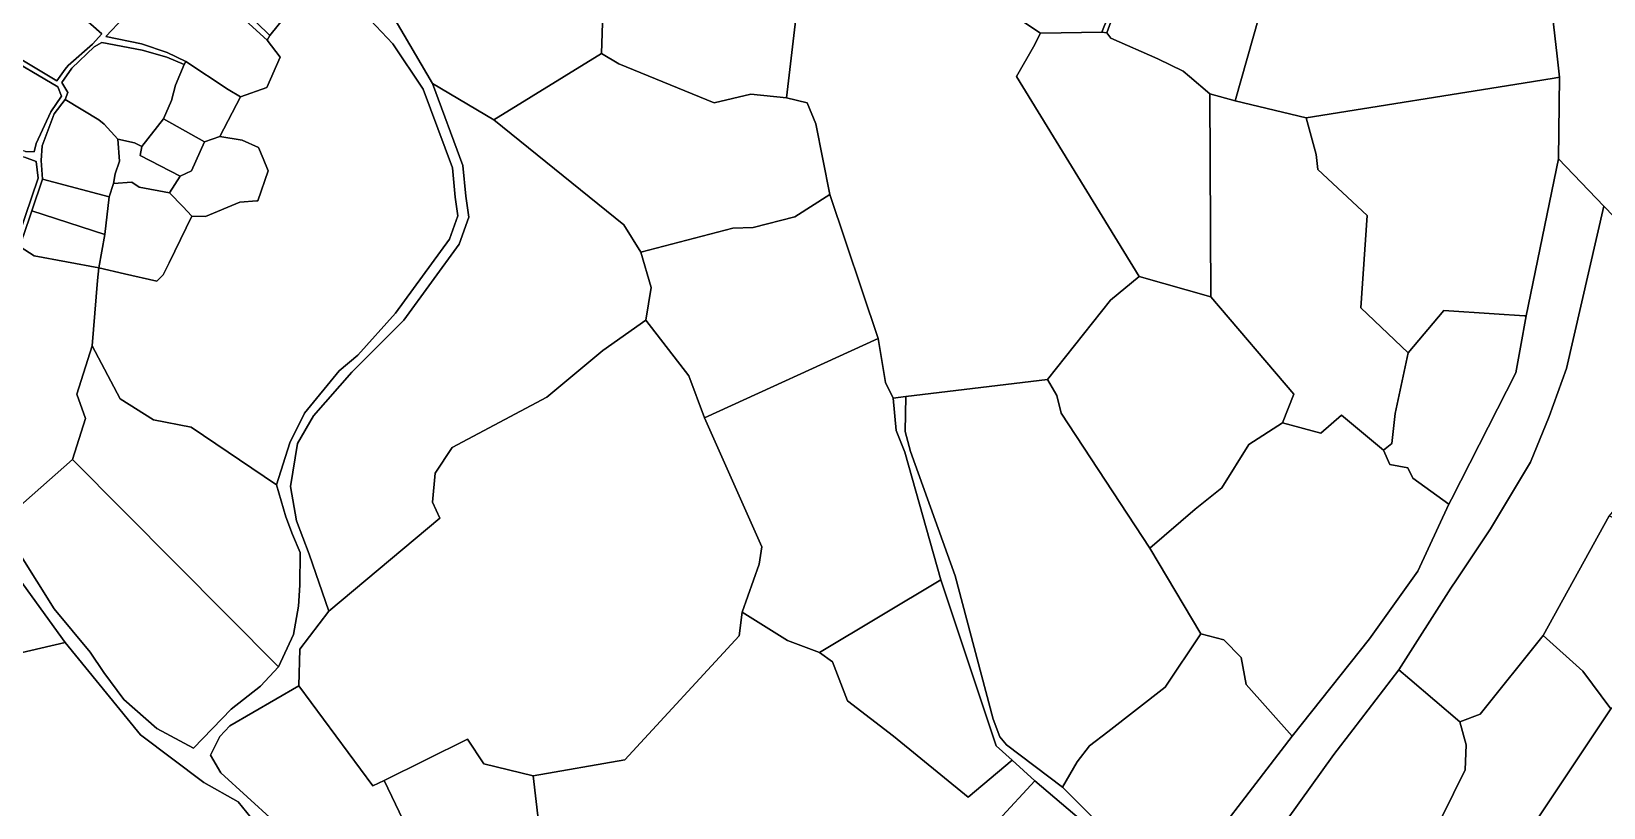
# Model space of a CAD drawing. Extents: x 542555 to 550520, y 1840485 to 1846995.
# Drawn here: x 549006.2 to 549316.4, y 1843463.8 to 1843616.8 of the extents above; entities that cross this region are included whole.
import ezdxf

# ---------------------------------------------------------------- set-up
doc = ezdxf.new("R2010")
doc.units = 0
doc.layers.add('Level 30', color=7, linetype='Continuous')

msp = doc.modelspace()

# ---------------------------------------------------------------- linework, layer by layer
at = {"layer": 'Level 30'}
for points in [[(549316.43, 1843582.4), (549307.5, 1843591.74), (549307.65, 1843607.81), (549307.1938, 1843611.9774), (549306.32, 1843619.96), (549308.78, 1843632.77), (549312.89, 1843646.96), (549324.03, 1843690.21)], [(549000, 1843613.81), (549011.25, 1843607.13), (549012.88, 1843609.39), (549013.49, 1843610.1), (549018.28, 1843614.36), (549020.12, 1843616.38), (549006.56, 1843628.32), (549005.33, 1843629.48)], [(549066.3564, 1843626.271), (549077.54, 1843614.43), (549083.52, 1843605.43), (549089.29, 1843589.93), (549089.84, 1843584.15), (549090.33, 1843580.48), (549088.7, 1843575.91), (549078.07, 1843561.3), (549070.61, 1843553), (549066.95, 1843549.91), (549060.07, 1843541.54), (549057.22, 1843535.68), (549054.55, 1843527.44), (549037.73, 1843538.83), (549030.28, 1843540.26), (549023.73, 1843544.37), (549018.19, 1843554.81), (549019.2774, 1843567.7169), (549019.49, 1843570.24), (549024.5976, 1843569.0469), (549030.92, 1843567.57), (549032.19, 1843568.85), (549033.3553, 1843571.2363), (549037.83, 1843580.4), (549040.58, 1843580.36), (549047.36, 1843583.15), (549050.6657, 1843583.4301), (549050.9, 1843583.45), (549052.89, 1843589.34), (549051.9036, 1843591.7981), (549051.04, 1843593.95), (549047.76, 1843595.43), (549043.38, 1843596.13), (549047.48, 1843603.92), (549052.67, 1843605.78), (549055.28, 1843611.79), (549052.73, 1843615.11), (549053.23, 1843616.03), (549062.54, 1843627.6)], [(549073.49, 1843626.83), (549085.33, 1843606.59), (549091.35, 1843590.4), (549091.93, 1843584.39), (549092.48, 1843580.25), (549090.58, 1843574.92), (549079.67, 1843559.93), (549069.44, 1843549.65), (549061.83, 1843541.04), (549058.73, 1843535.6), (549057.31, 1843527.12), (549058.48, 1843520.33), (549060.98, 1843513.77), (549064.87, 1843502.53), (549059.16, 1843495.01), (549058.98, 1843487.8), (549045.35, 1843479.87), (549043.4, 1843477.77), (549041.52, 1843474.14), (549043.59, 1843470.62), (549053.96, 1843461.16)], [(549000.14, 1843519.84), (549010.72, 1843503), (549017.77, 1843494.41), (549020.51, 1843490.43), (549024.44, 1843485.08), (549030.94, 1843479.37), (549038.2, 1843475.47), (549045.63, 1843483.21), (549051.43, 1843487.7), (549054.97, 1843491.5), (549057.94, 1843497.88), (549058.9, 1843503.52), (549059.15, 1843507.62), (549059.22, 1843514.07), (549057.7, 1843517.65), (549056.37, 1843521.12), (549054.55, 1843527.44), (549057.22, 1843535.68), (549060.07, 1843541.54), (549066.95, 1843549.91), (549070.61, 1843553), (549078.07, 1843561.3), (549088.7, 1843575.91), (549090.33, 1843580.48), (549089.84, 1843584.15), (549089.29, 1843589.93), (549083.52, 1843605.43), (549077.54, 1843614.43), (549066.3564, 1843626.271)], [(549048.01, 1843621.15), (549053.23, 1843616.03), (549052.73, 1843615.11), (549047.03, 1843620.31)], [(549220.51, 1843622.38), (549218.4, 1843616.6), (549217.4, 1843616.72), (549219.9, 1843622.87)], [(549024.38, 1843619.55), (549020.87, 1843615.85), (549027.96, 1843614.43), (549032.97, 1843612.71), (549036.7, 1843610.9), (549036.36, 1843610.3), (549032.95, 1843611.77), (549028.06, 1843613.13), (549020.09, 1843614.67), (549018.62, 1843613.83), (549014.18, 1843609.61), (549012.19, 1843606.77), (549013.42, 1843604.83), (549012.87, 1843603.43), (549010.7, 1843600.6), (549008.31, 1843594.29), (549008.15, 1843591.38), (549008.38, 1843587.74), (549006.29, 1843581.44), (549004.6, 1843576.4)], [(549005.01, 1843593.15), (549006.75, 1843593.09), (549007.17, 1843594.72), (549010.02, 1843600.99), (549012.17, 1843604.06), (549011.4, 1843605.9), (549000, 1843612.63)], [(549003.75, 1843576.65), (549007.55, 1843587.88), (549007.13, 1843591.22), (549004.84, 1843592.06)], [(549232.11, 1843448.12), (549254.91, 1843477.88), (549270.19, 1843497.05), (549279.71, 1843510.43), (549285.85, 1843523.62), (549286.3603, 1843524.6197), (549299.06, 1843549.5), (549299.9928, 1843554.5852), (549301.12, 1843560.73), (549307.5, 1843591.74), (549316.43, 1843582.4), (549309.04, 1843550.35), (549305.67, 1843540.92), (549301.94, 1843531.88), (549294.07, 1843518.74), (549287.333, 1843508.703), (549286.21, 1843507.03), (549275.98, 1843490.93), (549266.8775, 1843479.096), (549263.15, 1843474.25), (549244.8, 1843448.65)], [(549004, 1843574.35), (549006.78, 1843572.58), (549019.49, 1843570.24), (549019.2774, 1843567.7169), (549018.19, 1843554.81), (549015.2, 1843545.34), (549016.89, 1843540.52), (549014.33, 1843532.41), (549000.14, 1843519.84)], [(549217.33, 1843457.87), (549204.18, 1843469.04), (549199.67, 1843473.12), (549196.52, 1843475.93), (549185.64, 1843508.7), (549178.49, 1843533.84), (549176.78, 1843538.17), (549176.25, 1843544.53), (549178.74, 1843544.84), (549178.61, 1843537.96), (549179.64, 1843533.98), (549188.45, 1843509.5), (549195.92, 1843481.22), (549197.29, 1843477.7), (549198.59, 1843476.13), (549209.65, 1843467.77), (549217.85, 1843459.58)], [(549049.56, 1843461.75), (549047, 1843464.92), (549040.21, 1843468.74), (549027.71, 1843478.13), (549012.89, 1843496.32), (549002.92, 1843510.07)], [(549106.25, 1843461.04), (549105.21, 1843470.06), (549123.25, 1843473.2), (549145.84, 1843497.62), (549146.42, 1843502.32), (549155.39, 1843496.74), (549161.67, 1843494.34), (549164.22, 1843492.53), (549167.22, 1843484.81), (549176.29, 1843477.89), (549191, 1843465.81), (549199.67, 1843473.12), (549204.18, 1843469.04), (549196.99, 1843461.32)]]:
    msp.add_lwpolyline(points, dxfattribs=at)
for points in [[(549119.6994, 1843644.8019), (549118.69, 1843612.51), (549097.41, 1843599.39), (549085.33, 1843606.59), (549073.49, 1843626.83), (549072.8392, 1843630.9669), (549072.37, 1843633.95), (549075.19, 1843634.73), (549082.18, 1843641.21), (549086.05, 1843644.13), (549100.88, 1843649.42), (549102.66, 1843650.38), (549105.8699, 1843645.1737), (549106.76, 1843643.73), (549112.43, 1843644.12), (549119.6506, 1843644.8152), (549119.7, 1843644.82)], [(549247.53, 1843650.28), (549304.7981, 1843633.9083), (549308.78, 1843632.77), (549306.32, 1843619.96), (549307.1938, 1843611.9774), (549307.65, 1843607.81), (549306.6509, 1843607.6502), (549300.483, 1843606.664), (549257.68, 1843599.82), (549243.71, 1843603.15), (549248.44, 1843619.84), (549248.47, 1843624.32), (549238.7301, 1843634.3625), (549238.17, 1843634.94), (549237.9, 1843636.27), (549238.9641, 1843642.9435), (549240.22, 1843650.82)], [(549148.26, 1843638.53), (549152.1238, 1843636.1876), (549158.52, 1843632.31), (549155.16, 1843603.73), (549148.13, 1843604.49), (549140.93, 1843602.78), (549122.1, 1843610.43), (549118.69, 1843612.51), (549119.6994, 1843644.8019), (549119.7, 1843644.82), (549121.47, 1843644.62)], [(549219.9, 1843622.87), (549217.4, 1843616.72), (549205.3697, 1843616.5013), (549205.3, 1843616.5), (549205.2869, 1843616.5088), (549200.45, 1843619.75), (549198.11, 1843620.38), (549206.07, 1843642.54), (549209.06, 1843642.65), (549210.61, 1843642.09), (549213.01, 1843639.68), (549214.9, 1843638.14), (549218.54, 1843633.96), (549219.69, 1843629.66), (549220.61, 1843625.98)], [(549062.54, 1843627.6), (549053.23, 1843616.03), (549048.01, 1843621.15), (549042.73, 1843627.65), (549050.5, 1843638.24), (549051.82, 1843638.34), (549053.12, 1843639.35), (549056.44, 1843635.3)], [(549238.17, 1843634.94), (549238.7301, 1843634.3625), (549248.47, 1843624.32), (549248.44, 1843619.84), (549243.71, 1843603.15), (549238.71, 1843604.54), (549234.7097, 1843607.9612), (549233.46, 1843609.03), (549228.44, 1843611.43), (549219.13, 1843615.51), (549218.4, 1843616.6), (549220.51, 1843622.38), (549221.37, 1843626.08), (549221.08, 1843629.22), (549219.63, 1843634.03), (549221.65, 1843635.26), (549227.97, 1843634.91)], [(549219.11, 1843563.88), (549206.67, 1843548.22), (549178.74, 1843544.84), (549176.25, 1843544.53), (549174.74, 1843547.64), (549173.27, 1843556.29), (549163.7, 1843584.68), (549160.94, 1843598.65), (549159.28, 1843602.78), (549155.16, 1843603.73), (549158.52, 1843632.31), (549177.2209, 1843630.4465), (549178.49, 1843630.32), (549179.8, 1843630.56), (549180.9, 1843630.15), (549198.11, 1843620.38), (549200.45, 1843619.75), (549205.2869, 1843616.5088), (549205.3, 1843616.5), (549203.91, 1843613.78), (549200.57, 1843607.93), (549224.76, 1843568.52)], [(549005.33, 1843629.48), (549006.56, 1843628.32), (549020.12, 1843616.38), (549018.28, 1843614.36), (549013.49, 1843610.1), (549012.88, 1843609.39), (549011.25, 1843607.13), (549000, 1843613.81), (548992.67, 1843618.16), (548991, 1843619.91), (548994.15, 1843625.98), (548995.72, 1843627.87)], [(549052.67, 1843605.78), (549047.48, 1843603.92), (549045.01, 1843605.38), (549036.7, 1843610.9), (549032.97, 1843612.71), (549027.96, 1843614.43), (549020.87, 1843615.85), (549024.38, 1843619.55), (549027.56, 1843620.54), (549031.87, 1843623.41), (549041.97, 1843626.18), (549047.03, 1843620.31), (549052.73, 1843615.11), (549055.28, 1843611.79)], [(549010.02, 1843600.99), (549007.17, 1843594.72), (549006.75, 1843593.09), (549005.01, 1843593.15), (549000, 1843594.65), (548999.24, 1843594.88), (548993.86, 1843598.02), (548988.56, 1843599.26), (548981.13, 1843605.07), (548983.35, 1843609.42), (548984.96, 1843613.19), (548990.32, 1843618.65), (548992.17, 1843617.25), (549000, 1843612.63), (549011.4, 1843605.9), (549012.17, 1843604.06)], [(549033.85, 1843603.24), (549032.26, 1843599.58), (549027.98, 1843594.18), (549026.54, 1843594.89), (549023.28, 1843595.63), (549020.59, 1843598.54), (549019.48, 1843599.42), (549012.87, 1843603.43), (549013.42, 1843604.83), (549012.19, 1843606.77), (549014.18, 1843609.61), (549018.62, 1843613.83), (549020.09, 1843614.67), (549028.06, 1843613.13), (549032.95, 1843611.77), (549036.36, 1843610.3), (549034.63, 1843606.25)], [(549238.71, 1843604.54), (549238.91, 1843564.49), (549224.76, 1843568.52), (549200.57, 1843607.93), (549203.91, 1843613.78), (549205.3, 1843616.5), (549205.3697, 1843616.5013), (549217.4, 1843616.72), (549218.4, 1843616.6), (549219.13, 1843615.51), (549228.44, 1843611.43), (549233.46, 1843609.03), (549234.7097, 1843607.9612)], [(549144.57, 1843578.05), (549126.46, 1843573.3), (549123.07, 1843578.7), (549097.41, 1843599.39), (549118.69, 1843612.51), (549122.1, 1843610.43), (549140.93, 1843602.78), (549148.13, 1843604.49), (549155.16, 1843603.73), (549159.28, 1843602.78), (549160.94, 1843598.65), (549163.7, 1843584.68), (549156.84, 1843580.3), (549148.57, 1843578.21)], [(549047.48, 1843603.92), (549043.38, 1843596.13), (549040.36, 1843595.05), (549032.26, 1843599.58), (549033.85, 1843603.24), (549034.63, 1843606.25), (549036.36, 1843610.3), (549036.7, 1843610.9), (549045.01, 1843605.38)], [(549126.46, 1843573.3), (549128.46, 1843566.33), (549127.4, 1843559.91), (549118.97, 1843553.93), (549107.91, 1843544.73), (549089.25, 1843534.77), (549085.85, 1843529.74), (549085.35, 1843524.02), (549086.76, 1843520.87), (549064.87, 1843502.53), (549060.98, 1843513.77), (549058.48, 1843520.33), (549057.31, 1843527.12), (549058.73, 1843535.6), (549061.83, 1843541.04), (549069.44, 1843549.65), (549079.67, 1843559.93), (549090.58, 1843574.92), (549092.48, 1843580.25), (549091.93, 1843584.39), (549091.35, 1843590.4), (549085.33, 1843606.59), (549097.41, 1843599.39), (549123.07, 1843578.7)], [(549257.68, 1843599.82), (549300.483, 1843606.664), (549306.6509, 1843607.6502), (549307.65, 1843607.81), (549307.5, 1843591.74), (549301.12, 1843560.73), (549300.7668, 1843560.7537), (549294.7681, 1843561.1561), (549284.87, 1843561.82), (549277.79, 1843553.49), (549268.49, 1843562.33), (549269.73, 1843580.55), (549260.03, 1843589.63), (549259.65, 1843592.58)], [(549022.72, 1843588.78), (549022.4, 1843586.86), (549021.54, 1843584.22), (549008.38, 1843587.74), (549008.15, 1843591.38), (549008.31, 1843594.29), (549010.7, 1843600.6), (549012.87, 1843603.43), (549019.48, 1843599.42), (549020.59, 1843598.54), (549023.28, 1843595.63), (549023.59, 1843591.24)], [(549257.68, 1843599.82), (549259.65, 1843592.58), (549260.03, 1843589.63), (549269.73, 1843580.55), (549268.49, 1843562.33), (549277.79, 1843553.49), (549275.25, 1843541.47), (549274.58, 1843535.6), (549272.98, 1843534.26), (549264.65, 1843541.2), (549260.61, 1843537.61), (549253.04, 1843539.66), (549255.26, 1843545.28), (549238.91, 1843564.49), (549238.71, 1843604.54), (549243.71, 1843603.15)], [(549032.26, 1843599.58), (549040.36, 1843595.05), (549037.81, 1843589.34), (549035.57, 1843588.32), (549027.67, 1843592.36), (549027.98, 1843594.18)], [(549003.75, 1843576.65), (549003.03, 1843574.68), (549001.16, 1843574.53), (548995.79, 1843572.62), (548993.9, 1843572.3), (548989.95, 1843574.77), (548985.86, 1843575.7), (548990.83, 1843596.13), (548993.45, 1843596.43), (548998.78, 1843593.78), (549000, 1843593.43), (549004.84, 1843592.06), (549007.13, 1843591.22), (549007.55, 1843587.88)], [(549027.98, 1843594.18), (549027.67, 1843592.36), (549035.57, 1843588.32), (549033.46, 1843585.01), (549027.49, 1843586.11), (549026.01, 1843587.1), (549022.4, 1843586.86), (549022.72, 1843588.78), (549023.59, 1843591.24), (549023.28, 1843595.63), (549026.54, 1843594.89)], [(549043.38, 1843596.13), (549047.76, 1843595.43), (549051.04, 1843593.95), (549051.9036, 1843591.7981), (549052.89, 1843589.34), (549050.9, 1843583.45), (549050.6657, 1843583.4301), (549047.36, 1843583.15), (549040.58, 1843580.36), (549037.83, 1843580.4), (549036.05, 1843582.33), (549033.46, 1843585.01), (549035.57, 1843588.32), (549037.81, 1843589.34), (549040.36, 1843595.05)], [(549008.38, 1843587.74), (549021.54, 1843584.22), (549020.7, 1843576.81), (549006.29, 1843581.44)], [(549024.5976, 1843569.0469), (549019.49, 1843570.24), (549020.7, 1843576.81), (549021.54, 1843584.22), (549022.4, 1843586.86), (549026.01, 1843587.1), (549027.49, 1843586.11), (549033.46, 1843585.01), (549036.05, 1843582.33), (549037.83, 1843580.4), (549033.3553, 1843571.2363), (549032.19, 1843568.85), (549030.92, 1843567.57)], [(549163.7, 1843584.68), (549173.27, 1843556.29), (549139, 1843540.66), (549135.91, 1843548.92), (549127.4, 1843559.91), (549128.46, 1843566.33), (549126.46, 1843573.3), (549144.57, 1843578.05), (549148.57, 1843578.21), (549156.84, 1843580.3)], [(549006.29, 1843581.44), (549020.7, 1843576.81), (549019.49, 1843570.24), (549006.78, 1843572.58), (549004, 1843574.35), (549004.6, 1843576.4)], [(549343.98, 1843553.95), (549317.46, 1843521.32), (549304.46, 1843497.69), (549292.04, 1843482.21), (549287.99, 1843480.69), (549278.162, 1843489.0696), (549275.98, 1843490.93), (549286.21, 1843507.03), (549287.333, 1843508.703), (549294.07, 1843518.74), (549301.94, 1843531.88), (549305.67, 1843540.92), (549309.04, 1843550.35), (549316.43, 1843582.4)], [(549238.91, 1843564.49), (549255.26, 1843545.28), (549253.04, 1843539.66), (549246.42, 1843535.41), (549241.03, 1843526.85), (549235.77, 1843522.66), (549226.88, 1843514.96), (549209.34, 1843541.57), (549208.5, 1843545.05), (549206.67, 1843548.22), (549219.11, 1843563.88), (549224.76, 1843568.52)], [(549286.3603, 1843524.6197), (549285.85, 1843523.62), (549278.76, 1843528.74), (549277.78, 1843530.77), (549274.23, 1843531.46), (549272.98, 1843534.26), (549274.58, 1843535.6), (549275.25, 1843541.47), (549277.79, 1843553.49), (549284.87, 1843561.82), (549294.7681, 1843561.1561), (549300.7668, 1843560.7537), (549301.12, 1843560.73), (549299.9928, 1843554.5852), (549299.06, 1843549.5)], [(549139, 1843540.66), (549150.32, 1843515.23), (549149.79, 1843511.81), (549146.42, 1843502.32), (549145.84, 1843497.62), (549123.25, 1843473.2), (549105.21, 1843470.06), (549095.44, 1843472.43), (549092.22, 1843477.24), (549075.82, 1843469.14), (549073.59, 1843468.08), (549058.98, 1843487.8), (549059.16, 1843495.01), (549064.87, 1843502.53), (549086.76, 1843520.87), (549085.35, 1843524.02), (549085.85, 1843529.74), (549089.25, 1843534.77), (549107.91, 1843544.73), (549118.97, 1843553.93), (549127.4, 1843559.91), (549135.91, 1843548.92)], [(549185.64, 1843508.7), (549161.67, 1843494.34), (549155.39, 1843496.74), (549146.42, 1843502.32), (549149.79, 1843511.81), (549150.32, 1843515.23), (549139, 1843540.66), (549173.27, 1843556.29), (549174.74, 1843547.64), (549176.25, 1843544.53), (549176.78, 1843538.17), (549178.49, 1843533.84)], [(549059.22, 1843514.07), (549059.15, 1843507.62), (549058.9, 1843503.52), (549057.94, 1843497.88), (549054.97, 1843491.5), (549014.33, 1843532.41), (549016.89, 1843540.52), (549015.2, 1843545.34), (549018.19, 1843554.81), (549023.73, 1843544.37), (549030.28, 1843540.26), (549037.73, 1843538.83), (549054.55, 1843527.44), (549056.37, 1843521.12), (549057.7, 1843517.65)], [(549226.88, 1843514.96), (549236.93, 1843498.03), (549229.88, 1843487.51), (549218.55, 1843478.72), (549214.98, 1843475.98), (549212.55, 1843472.81), (549209.65, 1843467.77), (549198.59, 1843476.13), (549197.29, 1843477.7), (549195.92, 1843481.22), (549188.45, 1843509.5), (549179.64, 1843533.98), (549178.61, 1843537.96), (549178.74, 1843544.84), (549206.67, 1843548.22), (549208.5, 1843545.05), (549209.34, 1843541.57)], [(549272.98, 1843534.26), (549274.23, 1843531.46), (549277.78, 1843530.77), (549278.76, 1843528.74), (549285.85, 1843523.62), (549279.71, 1843510.43), (549270.19, 1843497.05), (549254.91, 1843477.88), (549245.87, 1843488.02), (549244.9, 1843493.39), (549241.46, 1843496.84), (549236.93, 1843498.03), (549226.88, 1843514.96), (549235.77, 1843522.66), (549241.03, 1843526.85), (549246.42, 1843535.41), (549253.04, 1843539.66), (549260.61, 1843537.61), (549264.65, 1843541.2)], [(549014.33, 1843532.41), (549054.97, 1843491.5), (549051.43, 1843487.7), (549045.63, 1843483.21), (549038.2, 1843475.47), (549030.94, 1843479.37), (549024.44, 1843485.08), (549020.51, 1843490.43), (549017.77, 1843494.41), (549010.72, 1843503), (549000.14, 1843519.84)], [(549012.89, 1843496.32), (548979.2, 1843488.51), (548979.17, 1843508.79), (548988.87, 1843524.19), (548993.22, 1843523.04), (548998.14, 1843517.47), (549000, 1843514.59), (549002.92, 1843510.07)], [(549317.46, 1843521.32), (549349.26, 1843507.89), (549338.64, 1843499.2), (549334.71, 1843495.93), (549324.3, 1843487.99), (549317.78, 1843483.27), (549312.31, 1843490.67), (549304.46, 1843497.69)], [(549164.22, 1843492.53), (549161.67, 1843494.34), (549185.64, 1843508.7), (549196.52, 1843475.93), (549199.67, 1843473.12), (549191, 1843465.81), (549176.29, 1843477.89), (549167.22, 1843484.81)], [(549352.93, 1843504.06), (549349.69, 1843498.42), (549361.05, 1843474.13), (549382.81, 1843466.14), (549374.07, 1843441.44), (549363.42, 1843424.85), (549370.58, 1843419.93), (549381.72, 1843409.55), (549338.43, 1843376.78), (549315.99, 1843379.8), (549308.23, 1843389.48), (549305.9, 1843391.15), (549280.21, 1843426.82), (549317.78, 1843483.27), (549324.3, 1843487.99), (549334.71, 1843495.93), (549338.64, 1843499.2), (549349.26, 1843507.89)], [(549049.56, 1843461.75), (549036.75, 1843456.35), (549078.7, 1843368.07), (549069.89, 1843368.76), (549060.5, 1843369.45), (549044.59, 1843372.72), (549006.95, 1843456.22), (548986.17, 1843445.98), (548960.54, 1843474.78), (548964.62, 1843476.83), (548981.31, 1843480.22), (548979.2, 1843488.51), (549012.89, 1843496.32), (549027.71, 1843478.13), (549040.21, 1843468.74), (549047, 1843464.92)], [(549236.93, 1843498.03), (549241.46, 1843496.84), (549244.9, 1843493.39), (549245.87, 1843488.02), (549254.91, 1843477.88), (549232.11, 1843448.12), (549226.56, 1843451.49), (549217.85, 1843459.58), (549209.65, 1843467.77), (549212.55, 1843472.81), (549214.98, 1843475.98), (549218.55, 1843478.72), (549229.88, 1843487.51)], [(549304.46, 1843497.69), (549312.31, 1843490.67), (549317.78, 1843483.27), (549280.21, 1843426.82), (549270.64, 1843433.87), (549289.04, 1843471.23), (549289.28, 1843476.16), (549287.99, 1843480.69), (549292.04, 1843482.21)], [(549289.04, 1843471.23), (549270.64, 1843433.87), (549256.6733, 1843441.2481), (549256.31, 1843441.44), (549252.15, 1843444.4), (549251.6087, 1843444.713), (549244.8, 1843448.65), (549263.15, 1843474.25), (549266.8775, 1843479.096), (549275.98, 1843490.93), (549278.162, 1843489.0696), (549287.99, 1843480.69), (549289.28, 1843476.16)], [(549075.82, 1843469.14), (549100.98, 1843416.49), (549094.12, 1843413.63), (549085.64, 1843411.4), (549078.52, 1843410.11), (549058.15, 1843454.65), (549053.96, 1843461.16), (549043.59, 1843470.62), (549041.52, 1843474.14), (549043.4, 1843477.77), (549045.35, 1843479.87), (549058.98, 1843487.8), (549073.59, 1843468.08)], [(549105.21, 1843470.06), (549106.25, 1843461.04), (549110.89, 1843452.98), (549113.68, 1843448.33), (549121.44, 1843429.36), (549127.65, 1843415.38), (549148.25, 1843380.51), (549122.53, 1843371.37), (549100.98, 1843416.49), (549075.82, 1843469.14), (549092.22, 1843477.24), (549095.44, 1843472.43)], [(549231.32, 1843445.68), (549215.85, 1843421.62), (549195.76, 1843412.11), (549184.14, 1843443.73), (549187.1, 1843448.26), (549193.5, 1843453.96), (549195.84, 1843458.38), (549196.99, 1843461.32), (549204.18, 1843469.04), (549217.33, 1843457.87), (549225.29, 1843450.53)]]:
    msp.add_lwpolyline(points, close=True, dxfattribs=at)

doc.saveas('drawing.dxf')
